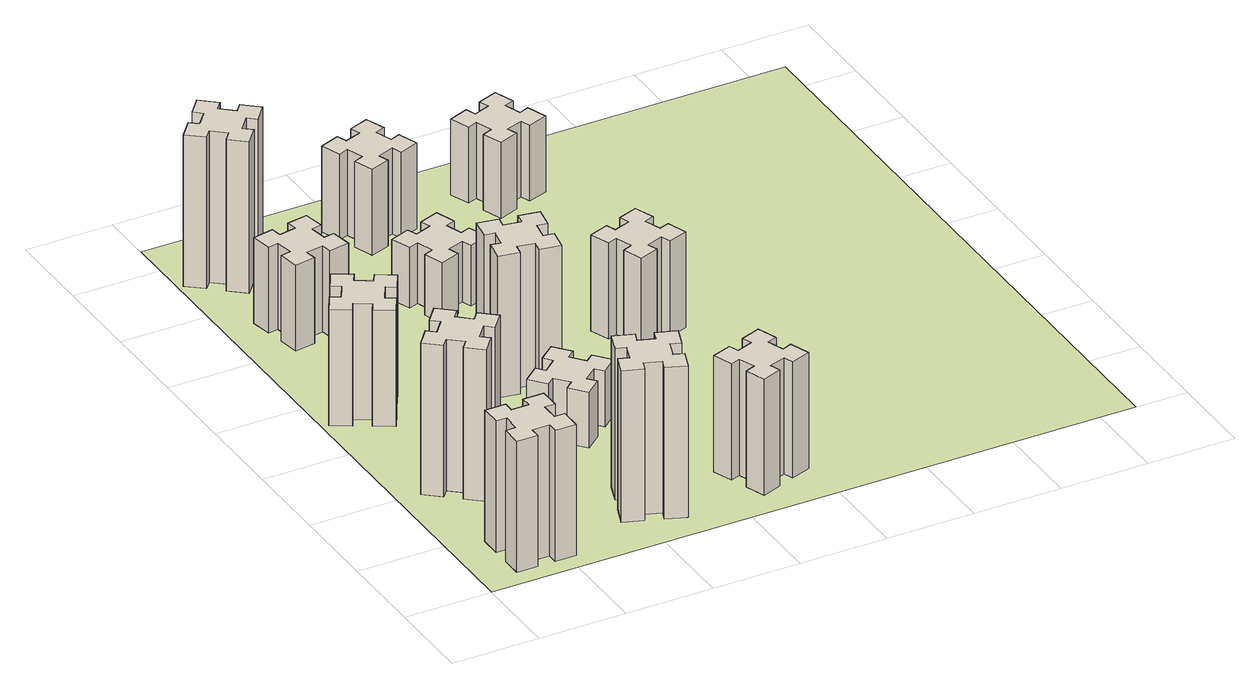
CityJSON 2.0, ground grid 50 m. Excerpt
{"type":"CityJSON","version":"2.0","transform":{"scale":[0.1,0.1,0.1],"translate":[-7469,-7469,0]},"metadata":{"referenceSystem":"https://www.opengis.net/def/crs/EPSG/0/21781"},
"CityObjects":{
"building1":{"type":"Building","attributes":{"class":"1000","function":"1000","usage":"1000","yearOfConstruction":2016,"roofType":"1000","measuredHeight":78,"storeysAboveGround":30,"storeysBelowGround":0},"geometry":[{"type":"Solid","lod":"1","boundaries":[[[[0,1,2,3,4,5,6,7,8,9,10,11,12,13,14,15,16,17,18,19]],[[17,16,20,21]],[[16,15,22,20]],[[15,14,23,22]],[[14,13,24,23]],[[13,12,25,24]],[[12,11,26,25]],[[11,10,27,26]],[[10,9,28,27]],[[9,8,29,28]],[[8,7,30,29]],[[7,6,31,30]],[[6,5,32,31]],[[5,4,33,32]],[[4,3,34,33]],[[3,2,35,34]],[[2,1,36,35]],[[1,0,37,36]],[[0,19,38,37]],[[19,18,39,38]],[[18,17,21,39]],[[24,25,26,27,28,29,30,31,32,33,34,35,36,37,38,39,21,20,22,23]]]]}]},
"building2":{"type":"Building","attributes":{"class":"1000","function":"1000","usage":"1000","yearOfConstruction":2016,"roofType":"1000","measuredHeight":90,"storeysAboveGround":30,"storeysBelowGround":0},"geometry":[{"type":"Solid","lod":"1","boundaries":[[[[40,41,42,43,44,45,46,47,48,49,50,51,52,53,54,55,56,57,58,59]],[[57,56,60,61]],[[56,55,62,60]],[[55,54,63,62]],[[54,53,64,63]],[[53,52,65,64]],[[52,51,66,65]],[[51,50,67,66]],[[50,49,68,67]],[[49,48,69,68]],[[48,47,70,69]],[[47,46,71,70]],[[46,45,72,71]],[[45,44,73,72]],[[44,43,74,73]],[[43,42,75,74]],[[42,41,76,75]],[[41,40,77,76]],[[40,59,78,77]],[[59,58,79,78]],[[58,57,61,79]],[[64,65,66,67,68,69,70,71,72,73,74,75,76,77,78,79,61,60,62,63]]]]}]},
"building3":{"type":"Building","attributes":{"class":"1000","function":"1000","usage":"1000","yearOfConstruction":2016,"roofType":"1000","measuredHeight":69,"storeysAboveGround":30,"storeysBelowGround":0},"geometry":[{"type":"Solid","lod":"1","boundaries":[[[[80,81,82,83,84,85,86,87,88,89,90,91,92,93,94,95,96,97,98,99]],[[97,96,100,101]],[[96,95,102,100]],[[95,94,103,102]],[[94,93,104,103]],[[93,92,105,104]],[[92,91,106,105]],[[91,90,107,106]],[[90,89,108,107]],[[89,88,109,108]],[[88,87,110,109]],[[87,86,111,110]],[[86,85,112,111]],[[85,84,113,112]],[[84,83,114,113]],[[83,82,115,114]],[[82,81,116,115]],[[81,80,117,116]],[[80,99,118,117]],[[99,98,119,118]],[[98,97,101,119]],[[104,105,106,107,108,109,110,111,112,113,114,115,116,117,118,119,101,100,102,103]]]]}]},
"building4":{"type":"Building","attributes":{"class":"1000","function":"1000","usage":"1000","yearOfConstruction":2016,"roofType":"1000","measuredHeight":51,"storeysAboveGround":30,"storeysBelowGround":0},"geometry":[{"type":"Solid","lod":"1","boundaries":[[[[120,121,122,123,124,125,126,127,128,129,130,131,132,133,134,135,136,137,138,139]],[[137,136,140,141]],[[136,135,142,140]],[[135,134,143,142]],[[134,133,144,143]],[[133,132,145,144]],[[132,131,146,145]],[[131,130,147,146]],[[130,129,148,147]],[[129,128,149,148]],[[128,127,150,149]],[[127,126,151,150]],[[126,125,152,151]],[[125,124,153,152]],[[124,123,154,153]],[[123,122,155,154]],[[122,121,156,155]],[[121,120,157,156]],[[120,139,158,157]],[[139,138,159,158]],[[138,137,141,159]],[[144,145,146,147,148,149,150,151,152,153,154,155,156,157,158,159,141,140,142,143]]]]}]},
"building5":{"type":"Building","attributes":{"class":"1000","function":"1000","usage":"1000","yearOfConstruction":2016,"roofType":"1000","measuredHeight":90,"storeysAboveGround":30,"storeysBelowGround":0},"geometry":[{"type":"Solid","lod":"1","boundaries":[[[[160,161,162,163,164,165,166,167,168,169,170,171,172,173,174,175,176,177,178,179]],[[177,176,180,181]],[[176,175,182,180]],[[175,174,183,182]],[[174,173,184,183]],[[173,172,185,184]],[[172,171,186,185]],[[171,170,187,186]],[[170,169,188,187]],[[169,168,189,188]],[[168,167,190,189]],[[167,166,191,190]],[[166,165,192,191]],[[165,164,193,192]],[[164,163,194,193]],[[163,162,195,194]],[[162,161,196,195]],[[161,160,197,196]],[[160,179,198,197]],[[179,178,199,198]],[[178,177,181,199]],[[184,185,186,187,188,189,190,191,192,193,194,195,196,197,198,199,181,180,182,183]]]]}]},
"building6":{"type":"Building","attributes":{"class":"1000","function":"1000","usage":"1000","yearOfConstruction":2016,"roofType":"1000","measuredHeight":90,"storeysAboveGround":30,"storeysBelowGround":0},"geometry":[{"type":"Solid","lod":"1","boundaries":[[[[200,201,202,203,204,205,206,207,208,209,210,211,212,213,214,215,216,217,218,219]],[[217,216,220,221]],[[216,215,222,220]],[[215,214,223,222]],[[214,213,224,223]],[[213,212,225,224]],[[212,211,226,225]],[[211,210,227,226]],[[210,209,228,227]],[[209,208,229,228]],[[208,207,230,229]],[[207,206,231,230]],[[206,205,232,231]],[[205,204,233,232]],[[204,203,234,233]],[[203,202,235,234]],[[202,201,236,235]],[[201,200,237,236]],[[200,219,238,237]],[[219,218,239,238]],[[218,217,221,239]],[[224,225,226,227,228,229,230,231,232,233,234,235,236,237,238,239,221,220,222,223]]]]}]},
"building7":{"type":"Building","attributes":{"class":"1000","function":"1000","usage":"1000","yearOfConstruction":2016,"roofType":"1000","measuredHeight":33,"storeysAboveGround":30,"storeysBelowGround":0},"geometry":[{"type":"Solid","lod":"1","boundaries":[[[[240,241,242,243,244,245,246,247,248,249,250,251,252,253,254,255,256,257,258,259]],[[257,256,260,261]],[[256,255,262,260]],[[255,254,263,262]],[[254,253,264,263]],[[253,252,265,264]],[[252,251,266,265]],[[251,250,267,266]],[[250,249,268,267]],[[249,248,269,268]],[[248,247,270,269]],[[247,246,271,270]],[[246,245,272,271]],[[245,244,273,272]],[[244,243,274,273]],[[243,242,275,274]],[[242,241,276,275]],[[241,240,277,276]],[[240,259,278,277]],[[259,258,279,278]],[[258,257,261,279]],[[264,265,266,267,268,269,270,271,272,273,274,275,276,277,278,279,261,260,262,263]]]]}]},
"building8":{"type":"Building","attributes":{"class":"1000","function":"1000","usage":"1000","yearOfConstruction":2016,"roofType":"1000","measuredHeight":84,"storeysAboveGround":30,"storeysBelowGround":0},"geometry":[{"type":"Solid","lod":"1","boundaries":[[[[280,281,282,283,284,285,286,287,288,289,290,291,292,293,294,295,296,297,298,299]],[[297,296,300,301]],[[296,295,302,300]],[[295,294,303,302]],[[294,293,304,303]],[[293,292,305,304]],[[292,291,306,305]],[[291,290,307,306]],[[290,289,308,307]],[[289,288,309,308]],[[288,287,310,309]],[[287,286,311,310]],[[286,285,312,311]],[[285,284,313,312]],[[284,283,314,313]],[[283,282,315,314]],[[282,281,316,315]],[[281,280,317,316]],[[280,299,318,317]],[[299,298,319,318]],[[298,297,301,319]],[[304,305,306,307,308,309,310,311,312,313,314,315,316,317,318,319,301,300,302,303]]]]}]},
"building9":{"type":"Building","attributes":{"class":"1000","function":"1000","usage":"1000","yearOfConstruction":2016,"roofType":"1000","measuredHeight":69,"storeysAboveGround":30,"storeysBelowGround":0},"geometry":[{"type":"Solid","lod":"1","boundaries":[[[[320,321,322,323,324,325,326,327,328,329,330,331,332,333,334,335,336,337,338,339]],[[337,336,340,341]],[[336,335,342,340]],[[335,334,343,342]],[[334,333,344,343]],[[333,332,345,344]],[[332,331,346,345]],[[331,330,347,346]],[[330,329,348,347]],[[329,328,349,348]],[[328,327,350,349]],[[327,326,351,350]],[[326,325,352,351]],[[325,324,353,352]],[[324,323,354,353]],[[323,322,355,354]],[[322,321,356,355]],[[321,320,357,356]],[[320,339,358,357]],[[339,338,359,358]],[[338,337,341,359]],[[344,345,346,347,348,349,350,351,352,353,354,355,356,357,358,359,341,340,342,343]]]]}]},
"building10":{"type":"Building","attributes":{"class":"1000","function":"1000","usage":"1000","yearOfConstruction":2016,"roofType":"1000","measuredHeight":36,"storeysAboveGround":30,"storeysBelowGround":0},"geometry":[{"type":"Solid","lod":"1","boundaries":[[[[360,361,362,363,364,365,366,367,368,369,370,371,372,373,374,375,376,377,378,379]],[[377,376,380,381]],[[376,375,382,380]],[[375,374,383,382]],[[374,373,384,383]],[[373,372,385,384]],[[372,371,386,385]],[[371,370,387,386]],[[370,369,388,387]],[[369,368,389,388]],[[368,367,390,389]],[[367,366,391,390]],[[366,365,392,391]],[[365,364,393,392]],[[364,363,394,393]],[[363,362,395,394]],[[362,361,396,395]],[[361,360,397,396]],[[360,379,398,397]],[[379,378,399,398]],[[378,377,381,399]],[[384,385,386,387,388,389,390,391,392,393,394,395,396,397,398,399,381,380,382,383]]]]}]},
"building11":{"type":"Building","attributes":{"class":"1000","function":"1000","usage":"1000","yearOfConstruction":2016,"roofType":"1000","measuredHeight":51,"storeysAboveGround":30,"storeysBelowGround":0},"geometry":[{"type":"Solid","lod":"1","boundaries":[[[[400,401,402,403,404,405,406,407,408,409,410,411,412,413,414,415,416,417,418,419]],[[417,416,420,421]],[[416,415,422,420]],[[415,414,423,422]],[[414,413,424,423]],[[413,412,425,424]],[[412,411,426,425]],[[411,410,427,426]],[[410,409,428,427]],[[409,408,429,428]],[[408,407,430,429]],[[407,406,431,430]],[[406,405,432,431]],[[405,404,433,432]],[[404,403,434,433]],[[403,402,435,434]],[[402,401,436,435]],[[401,400,437,436]],[[400,419,438,437]],[[419,418,439,438]],[[418,417,421,439]],[[424,425,426,427,428,429,430,431,432,433,434,435,436,437,438,439,421,420,422,423]]]]}]},
"building12":{"type":"Building","attributes":{"class":"1000","function":"1000","usage":"1000","yearOfConstruction":2016,"roofType":"1000","measuredHeight":57,"storeysAboveGround":30,"storeysBelowGround":0},"geometry":[{"type":"Solid","lod":"1","boundaries":[[[[440,441,442,443,444,445,446,447,448,449,450,451,452,453,454,455,456,457,458,459]],[[457,456,460,461]],[[456,455,462,460]],[[455,454,463,462]],[[454,453,464,463]],[[453,452,465,464]],[[452,451,466,465]],[[451,450,467,466]],[[450,449,468,467]],[[449,448,469,468]],[[448,447,470,469]],[[447,446,471,470]],[[446,445,472,471]],[[445,444,473,472]],[[444,443,474,473]],[[443,442,475,474]],[[442,441,476,475]],[[441,440,477,476]],[[440,459,478,477]],[[459,458,479,478]],[[458,457,461,479]],[[464,465,466,467,468,469,470,471,472,473,474,475,476,477,478,479,461,460,462,463]]]]}]},
"building13":{"type":"Building","attributes":{"class":"1000","function":"1000","usage":"1000","yearOfConstruction":2016,"roofType":"1000","measuredHeight":45,"storeysAboveGround":30,"storeysBelowGround":0},"geometry":[{"type":"Solid","lod":"1","boundaries":[[[[480,481,482,483,484,485,486,487,488,489,490,491,492,493,494,495,496,497,498,499]],[[497,496,500,501]],[[496,495,502,500]],[[495,494,503,502]],[[494,493,504,503]],[[493,492,505,504]],[[492,491,506,505]],[[491,490,507,506]],[[490,489,508,507]],[[489,488,509,508]],[[488,487,510,509]],[[487,486,511,510]],[[486,485,512,511]],[[485,484,513,512]],[[484,483,514,513]],[[483,482,515,514]],[[482,481,516,515]],[[481,480,517,516]],[[480,499,518,517]],[[499,498,519,518]],[[498,497,501,519]],[[504,505,506,507,508,509,510,511,512,513,514,515,516,517,518,519,501,500,502,503]]]]}]},
"landuse1":{"type":"LandUse","attributes":{"name":"plot1","function":"1010"},"geometry":[{"type":"MultiSurface","lod":"1","boundaries":[[[520,521,522,523]]]}]}
},
"vertices":[
[265,325,0],[265,225,0],[205,225,0],[205,105,0],[325,105,0],[325,165,0],[425,165,0],[425,105,0],[545,105,0],[545,225,0],[485,225,0],[485,325,0],[545,325,0],[545,445,0],[425,445,0],[425,385,0],[325,385,0],[325,445,0],[205,445,0],[205,325,0],[325,385,780],[325,445,780],[425,385,780],[425,445,780],[545,445,780],[545,325,780],[485,325,780],[485,225,780],[545,225,780],[545,105,780],[425,105,780],[425,165,780],[325,165,780],[325,105,780],[205,105,780],[205,225,780],[265,225,780],[265,325,780],[205,325,780],[205,445,780],
[484,1067,0],[408,1132,0],[446,1178,0],[354,1255,0],[277,1163,0],[323,1124,0],[259,1048,0],[213,1086,0],[136,994,0],[228,917,0],[266,963,0],[343,899,0],[304,853,0],[396,776,0],[473,868,0],[427,906,0],[492,983,0],[538,944,0],[615,1036,0],[523,1113,0],[492,983,900],[538,944,900],[427,906,900],[473,868,900],[396,776,900],[304,853,900],[343,899,900],[266,963,900],[228,917,900],[136,994,900],[213,1086,900],[259,1048,900],[323,1124,900],[277,1163,900],[354,1255,900],[446,1178,900],[408,1132,900],[484,1067,900],[523,1113,900],[615,1036,900],
[374,1926,0],[287,1976,0],[317,2028,0],[213,2088,0],[153,1984,0],[205,1954,0],[155,1867,0],[103,1897,0],[43,1793,0],[147,1733,0],[177,1785,0],[264,1735,0],[234,1683,0],[338,1623,0],[398,1727,0],[346,1757,0],[396,1844,0],[448,1814,0],[508,1918,0],[404,1978,0],[396,1844,690],[448,1814,690],[346,1757,690],[398,1727,690],[338,1623,690],[234,1683,690],[264,1735,690],[177,1785,690],[147,1733,690],[43,1793,690],[103,1897,690],[155,1867,690],[205,1954,690],[153,1984,690],[213,2088,690],[317,2028,690],[287,1976,690],[374,1926,690],[404,1978,690],[508,1918,690],
[405,2812,0],[307,2795,0],[297,2854,0],[178,2833,0],[199,2715,0],[258,2725,0],[276,2627,0],[217,2617,0],[237,2498,0],[356,2519,0],[345,2578,0],[444,2596,0],[454,2537,0],[572,2557,0],[551,2676,0],[492,2665,0],[475,2764,0],[534,2774,0],[513,2892,0],[395,2871,0],[475,2764,510],[534,2774,510],[492,2665,510],[551,2676,510],[572,2557,510],[454,2537,510],[444,2596,510],[345,2578,510],[356,2519,510],[237,2498,510],[217,2617,510],[276,2627,510],[258,2725,510],[199,2715,510],[178,2833,510],[297,2854,510],[307,2795,510],[405,2812,510],[395,2871,510],[513,2892,510],
[1029,460,0],[995,366,0],[939,387,0],[897,274,0],[1010,233,0],[1031,289,0],[1125,255,0],[1104,199,0],[1217,157,0],[1258,270,0],[1202,291,0],[1236,385,0],[1292,364,0],[1333,477,0],[1220,518,0],[1200,462,0],[1106,496,0],[1127,552,0],[1014,593,0],[973,480,0],[1106,496,900],[1127,552,900],[1200,462,900],[1220,518,900],[1333,477,900],[1292,364,900],[1236,385,900],[1202,291,900],[1258,270,900],[1217,157,900],[1104,199,900],[1125,255,900],[1031,289,900],[1010,233,900],[897,274,900],[939,387,900],[995,366,900],[1029,460,900],[973,480,900],[1014,593,900],
[384,3387,0],[308,3452,0],[346,3498,0],[254,3575,0],[177,3483,0],[223,3444,0],[159,3368,0],[113,3406,0],[36,3314,0],[128,3237,0],[166,3283,0],[243,3219,0],[204,3173,0],[296,3096,0],[373,3188,0],[327,3226,0],[392,3303,0],[438,3264,0],[515,3356,0],[423,3433,0],[392,3303,900],[438,3264,900],[327,3226,900],[373,3188,900],[296,3096,900],[204,3173,900],[243,3219,900],[166,3283,900],[128,3237,900],[36,3314,900],[113,3406,900],[159,3368,900],[223,3444,900],[177,3483,900],[254,3575,900],[346,3498,900],[308,3452,900],[384,3387,900],[423,3433,900],[515,3356,900],
[1083,1332,0],[1006,1267,0],[968,1313,0],[876,1236,0],[953,1144,0],[999,1183,0],[1063,1106,0],[1017,1068,0],[1094,976,0],[1186,1053,0],[1148,1099,0],[1224,1163,0],[1263,1117,0],[1355,1194,0],[1278,1286,0],[1232,1248,0],[1167,1324,0],[1213,1363,0],[1136,1455,0],[1044,1378,0],[1167,1324,330],[1213,1363,330],[1232,1248,330],[1278,1286,330],[1355,1194,330],[1263,1117,330],[1224,1163,330],[1148,1099,330],[1186,1053,330],[1094,976,330],[1017,1068,330],[1063,1106,330],[999,1183,330],[953,1144,330],[876,1236,330],[968,1313,330],[1006,1267,330],[1083,1332,330],[1044,1378,330],[1136,1455,330],
[1047,1656,0],[1145,1638,0],[1135,1579,0],[1253,1558,0],[1274,1677,0],[1215,1687,0],[1232,1785,0],[1291,1775,0],[1312,1893,0],[1194,1914,0],[1184,1855,0],[1085,1872,0],[1096,1931,0],[977,1952,0],[957,1834,0],[1016,1824,0],[998,1725,0],[939,1736,0],[918,1617,0],[1037,1597,0],[998,1725,840],[939,1736,840],[1016,1824,840],[957,1834,840],[977,1952,840],[1096,1931,840],[1085,1872,840],[1184,1855,840],[1194,1914,840],[1312,1893,840],[1291,1775,840],[1232,1785,840],[1215,1687,840],[1274,1677,840],[1253,1558,840],[1135,1579,840],[1145,1638,840],[1047,1656,840],[1037,1597,840],[918,1617,840],
[1765,496,0],[1671,462,0],[1650,518,0],[1537,477,0],[1579,364,0],[1635,385,0],[1669,291,0],[1613,270,0],[1654,157,0],[1767,199,0],[1746,255,0],[1840,289,0],[1860,233,0],[1973,274,0],[1932,387,0],[1876,366,0],[1842,460,0],[1898,480,0],[1857,593,0],[1744,552,0],[1842,460,690],[1898,480,690],[1876,366,690],[1932,387,690],[1973,274,690],[1860,233,690],[1840,289,690],[1746,255,690],[1767,199,690],[1654,157,690],[1613,270,690],[1669,291,690],[1635,385,690],[1579,364,690],[1537,477,690],[1650,518,690],[1671,462,690],[1765,496,690],[1744,552,690],[1857,593,690],
[1106,2475,0],[1200,2509,0],[1220,2453,0],[1333,2494,0],[1292,2607,0],[1236,2586,0],[1202,2680,0],[1258,2700,0],[1217,2813,0],[1104,2772,0],[1125,2716,0],[1031,2682,0],[1010,2738,0],[897,2697,0],[939,2584,0],[995,2605,0],[1029,2511,0],[973,2490,0],[1014,2377,0],[1127,2419,0],[1029,2511,360],[973,2490,360],[995,2605,360],[939,2584,360],[897,2697,360],[1010,2738,360],[1031,2682,360],[1125,2716,360],[1104,2772,360],[1217,2813,360],[1258,2700,360],[1202,2680,360],[1236,2586,360],[1292,2607,360],[1333,2494,360],[1220,2453,360],[1200,2509,360],[1106,2475,360],[1127,2419,360],[1014,2377,360],
[1125,3456,0],[1031,3422,0],[1010,3478,0],[897,3437,0],[939,3324,0],[995,3345,0],[1029,3251,0],[973,3230,0],[1014,3117,0],[1127,3159,0],[1106,3215,0],[1200,3249,0],[1220,3193,0],[1333,3234,0],[1292,3347,0],[1236,3326,0],[1202,3420,0],[1258,3440,0],[1217,3553,0],[1104,3512,0],[1202,3420,510],[1258,3440,510],[1236,3326,510],[1292,3347,510],[1333,3234,510],[1220,3193,510],[1200,3249,510],[1106,3215,510],[1127,3159,510],[1014,3117,510],[973,3230,510],[1029,3251,510],[995,3345,510],[939,3324,510],[897,3437,510],[1010,3478,510],[1031,3422,510],[1125,3456,510],[1104,3512,510],[1217,3553,510],
[1846,1735,0],[1940,1769,0],[1960,1713,0],[2073,1754,0],[2032,1867,0],[1976,1846,0],[1942,1940,0],[1998,1960,0],[1957,2073,0],[1844,2032,0],[1865,1976,0],[1771,1942,0],[1750,1998,0],[1637,1957,0],[1679,1844,0],[1735,1865,0],[1769,1771,0],[1713,1750,0],[1754,1637,0],[1867,1679,0],[1769,1771,570],[1713,1750,570],[1735,1865,570],[1679,1844,570],[1637,1957,570],[1750,1998,570],[1771,1942,570],[1865,1976,570],[1844,2032,570],[1957,2073,570],[1998,1960,570],[1942,1940,570],[1976,1846,570],[2032,1867,570],[2073,1754,570],[1960,1713,570],[1940,1769,570],[1846,1735,570],[1867,1679,570],[1754,1637,570],
[1865,3456,0],[1771,3422,0],[1750,3478,0],[1637,3437,0],[1679,3324,0],[1735,3345,0],[1769,3251,0],[1713,3230,0],[1754,3117,0],[1867,3159,0],[1846,3215,0],[1940,3249,0],[1960,3193,0],[2073,3234,0],[2032,3347,0],[1976,3326,0],[1942,3420,0],[1998,3440,0],[1957,3553,0],[1844,3512,0],[1942,3420,450],[1998,3440,450],[1976,3326,450],[2032,3347,450],[2073,3234,450],[1960,3193,450],[1940,3249,450],[1846,3215,450],[1867,3159,450],[1754,3117,450],[1713,3230,450],[1769,3251,450],[1735,3345,450],[1679,3324,450],[1637,3437,450],[1750,3478,450],[1771,3422,450],[1865,3456,450],[1844,3512,450],[1957,3553,450],
[5,3705,0],[3705,3705,0],[3705,5,0],[5,5,0]
]}
